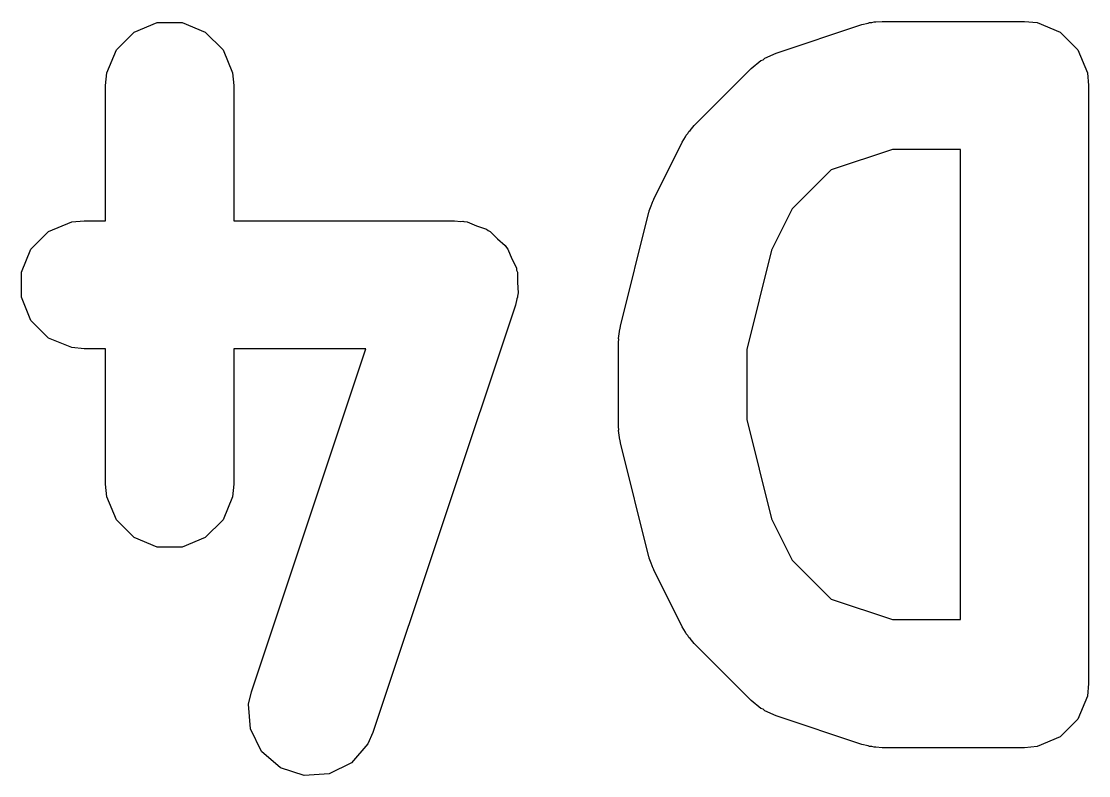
# Model space of a CAD drawing. Extents: x 3.14 to 6.14, y -5.28 to -2.74.
# Drawn here: x 3.50619 to 3.55534, y -2.78853 to -2.75378 of the extents above; entities that cross this region are included whole.
import ezdxf

# ---------------------------------------------------------------- set-up
doc = ezdxf.new("R2010")
doc.units = 0
doc.header["$MEASUREMENT"] = 0
doc.layers.add('BLACK', color=7, linetype='CONTINUOUS')

msp = doc.modelspace()

# ---------------------------------------------------------------- linework, layer by layer
at = {"layer": 'BLACK', "linetype": 'CONTINUOUS'}
for p, q in [((3.511378, -2.754276), (3.512442, -2.753835)), ((3.512442, -2.753835), (3.513594, -2.753835)), ((3.513594, -2.753835), (3.514659, -2.754276)), ((3.540956, -2.755242), (3.544893, -2.75393)), ((3.544893, -2.75393), (3.545179, -2.753865)), ((3.545179, -2.753865), (3.545251, -2.753835)), ((3.545251, -2.753835), (3.545355, -2.753825)), ((3.545355, -2.753825), (3.545457, -2.753801)), ((3.545457, -2.753801), (3.545535, -2.753807)), ((3.545535, -2.753807), (3.545827, -2.753778)), ((3.545827, -2.753778), (3.552388, -2.753778)), ((3.552388, -2.753778), (3.552964, -2.753835)), ((3.552964, -2.753835), (3.554029, -2.754276)), ((3.510563, -2.75509), (3.511378, -2.754276)), ((3.514659, -2.754276), (3.515473, -2.75509)), ((3.554029, -2.754276), (3.554844, -2.75509)), ((3.510122, -2.756155), (3.510563, -2.75509)), ((3.515473, -2.75509), (3.515914, -2.756155)), ((3.554844, -2.75509), (3.555284, -2.756155)), ((3.539802, -2.755955), (3.540249, -2.755588)), ((3.540249, -2.755588), (3.540347, -2.755548)), ((3.540347, -2.755548), (3.540427, -2.755478)), ((3.540427, -2.755478), (3.540956, -2.755242)), ((3.510066, -2.756731), (3.510122, -2.756155)), ((3.515914, -2.756155), (3.515971, -2.756731)), ((3.537177, -2.75858), (3.539802, -2.755955)), ((3.555284, -2.756155), (3.555341, -2.756731)), ((3.510066, -2.762965), (3.510066, -2.756731)), ((3.515971, -2.756731), (3.515971, -2.762965)), ((3.555341, -2.756731), (3.555341, -2.78429)), ((3.536991, -2.758806), (3.537177, -2.75858)), ((3.536624, -2.759347), (3.53678, -2.7591)), ((3.53678, -2.7591), (3.53681, -2.759027)), ((3.53681, -2.759027), (3.536877, -2.758946)), ((3.536877, -2.758946), (3.536932, -2.758858)), ((3.536932, -2.758858), (3.536991, -2.758806)), ((3.535312, -2.761972), (3.536624, -2.759347)), ((3.546306, -2.759684), (3.543485, -2.760624)), ((3.549436, -2.759684), (3.546306, -2.759684)), ((3.549436, -2.781337), (3.549436, -2.759684)), ((3.543485, -2.760624), (3.541692, -2.762417)), ((3.535197, -2.762273), (3.535283, -2.762031)), ((3.535283, -2.762031), (3.535296, -2.762014)), ((3.535296, -2.762014), (3.535312, -2.761972)), ((3.535088, -2.762576), (3.535103, -2.762534)), ((3.535103, -2.762534), (3.535105, -2.762513)), ((3.535105, -2.762513), (3.535197, -2.762273)), ((3.541692, -2.762417), (3.540739, -2.764323)), ((3.507441, -2.763462), (3.508505, -2.763021)), ((3.508505, -2.763021), (3.509081, -2.762965)), ((3.509081, -2.762965), (3.510066, -2.762965)), ((3.515971, -2.762965), (3.526142, -2.762965)), ((3.526142, -2.762965), (3.526433, -2.762993)), ((3.526433, -2.762993), (3.526511, -2.762988)), ((3.526511, -2.762988), (3.526567, -2.763006)), ((3.526567, -2.763006), (3.526718, -2.763021)), ((3.526718, -2.763021), (3.527155, -2.763202)), ((3.533776, -2.767826), (3.535088, -2.762576)), ((3.506626, -2.764277), (3.507441, -2.763462)), ((3.527155, -2.763202), (3.527604, -2.763352)), ((3.527604, -2.763352), (3.527684, -2.763422)), ((3.527684, -2.763422), (3.527782, -2.763462)), ((3.527782, -2.763462), (3.528117, -2.763797)), ((3.528117, -2.763797), (3.528474, -2.764107)), ((3.506185, -2.765341), (3.506626, -2.764277)), ((3.528474, -2.764107), (3.528522, -2.764202)), ((3.528522, -2.764202), (3.528597, -2.764277)), ((3.528597, -2.764277), (3.528778, -2.764714)), ((3.540739, -2.764323), (3.539593, -2.768905)), ((3.528778, -2.764714), (3.52899, -2.765137)), ((3.506185, -2.766493), (3.506185, -2.765341)), ((3.52899, -2.765137), (3.528997, -2.765243)), ((3.528997, -2.765243), (3.529038, -2.765341)), ((3.529038, -2.765341), (3.529038, -2.765815)), ((3.529038, -2.765815), (3.529071, -2.766287)), ((3.529071, -2.766287), (3.529038, -2.766434)), ((3.529038, -2.766434), (3.529038, -2.766493)), ((3.506626, -2.767558), (3.506185, -2.766493)), ((3.528943, -2.766851), (3.522381, -2.786536)), ((3.529008, -2.766565), (3.528943, -2.766851)), ((3.529038, -2.766493), (3.529008, -2.766565)), ((3.507441, -2.768372), (3.506626, -2.767558)), ((3.533723, -2.768183), (3.533744, -2.767966)), ((3.533744, -2.767966), (3.533761, -2.767926)), ((3.533761, -2.767926), (3.533776, -2.767826)), ((3.508505, -2.768813), (3.507441, -2.768372)), ((3.533688, -2.768542), (3.533698, -2.768441)), ((3.533691, -2.768398), (3.533723, -2.768183)), ((3.533698, -2.768441), (3.533691, -2.768398)), ((3.509081, -2.76887), (3.508505, -2.768813)), ((3.510066, -2.76887), (3.509081, -2.76887)), ((3.510066, -2.775104), (3.510066, -2.76887)), ((3.522045, -2.76887), (3.515971, -2.76887)), ((3.515971, -2.76887), (3.515971, -2.775104)), ((3.516779, -2.784669), (3.522045, -2.76887)), ((3.533688, -2.772479), (3.533688, -2.768542)), ((3.539593, -2.768905), (3.539593, -2.772115)), ((3.539593, -2.772115), (3.540739, -2.776698)), ((3.533698, -2.772579), (3.533688, -2.772479)), ((3.533691, -2.772622), (3.533698, -2.772579)), ((3.533723, -2.772838), (3.533691, -2.772622)), ((3.533744, -2.773055), (3.533723, -2.772838)), ((3.533761, -2.773095), (3.533744, -2.773055)), ((3.533776, -2.773195), (3.533761, -2.773095)), ((3.535088, -2.778444), (3.533776, -2.773195)), ((3.510122, -2.77568), (3.510066, -2.775104)), ((3.515971, -2.775104), (3.515914, -2.77568)), ((3.510563, -2.776744), (3.510122, -2.77568)), ((3.515914, -2.77568), (3.515473, -2.776744)), ((3.511378, -2.777559), (3.510563, -2.776744)), ((3.515473, -2.776744), (3.514659, -2.777559)), ((3.540739, -2.776698), (3.541692, -2.778604)), ((3.512442, -2.778), (3.511378, -2.777559)), ((3.514659, -2.777559), (3.513594, -2.778)), ((3.513594, -2.778), (3.512442, -2.778)), ((3.535103, -2.778487), (3.535088, -2.778444)), ((3.535105, -2.778508), (3.535103, -2.778487)), ((3.535197, -2.778749), (3.535105, -2.778508)), ((3.535283, -2.77899), (3.535197, -2.778749)), ((3.541692, -2.778604), (3.543485, -2.780397)), ((3.535296, -2.779007), (3.535283, -2.77899)), ((3.535312, -2.779049), (3.535296, -2.779007)), ((3.536624, -2.781674), (3.535312, -2.779049)), ((3.543485, -2.780397), (3.546306, -2.781337)), ((3.53678, -2.781921), (3.536624, -2.781674)), ((3.546306, -2.781337), (3.549436, -2.781337)), ((3.53681, -2.781993), (3.53678, -2.781921)), ((3.536877, -2.782075), (3.53681, -2.781993)), ((3.536932, -2.782163), (3.536877, -2.782075)), ((3.536991, -2.782214), (3.536932, -2.782163)), ((3.537177, -2.782441), (3.536991, -2.782214)), ((3.539802, -2.785066), (3.537177, -2.782441)), ((3.51665, -2.785233), (3.516779, -2.784669)), ((3.555341, -2.78429), (3.555284, -2.784866)), ((3.540249, -2.785433), (3.539802, -2.785066)), ((3.555284, -2.784866), (3.554844, -2.78593)), ((3.516732, -2.786382), (3.51665, -2.785233)), ((3.540347, -2.785473), (3.540249, -2.785433)), ((3.540427, -2.785543), (3.540347, -2.785473)), ((3.540956, -2.785779), (3.540427, -2.785543)), ((3.544893, -2.787091), (3.540956, -2.785779)), ((3.554844, -2.78593), (3.554029, -2.786745)), ((3.517247, -2.787413), (3.516732, -2.786382)), ((3.522381, -2.786536), (3.522145, -2.787065)), ((3.522145, -2.787065), (3.52139, -2.787935)), ((3.545179, -2.787156), (3.544893, -2.787091)), ((3.554029, -2.786745), (3.552964, -2.787186)), ((3.518118, -2.788168), (3.517247, -2.787413)), ((3.545251, -2.787186), (3.545179, -2.787156)), ((3.545355, -2.787196), (3.545251, -2.787186)), ((3.545457, -2.78722), (3.545355, -2.787196)), ((3.545535, -2.787214), (3.545457, -2.78722)), ((3.545827, -2.787243), (3.545535, -2.787214)), ((3.552388, -2.787243), (3.545827, -2.787243)), ((3.552964, -2.787186), (3.552388, -2.787243)), ((3.52139, -2.787935), (3.52036, -2.78845)), ((3.519211, -2.788532), (3.518118, -2.788168)), ((3.52036, -2.78845), (3.519211, -2.788532))]:
    msp.add_line(p, q, dxfattribs=at)

doc.saveas('drawing.dxf')
